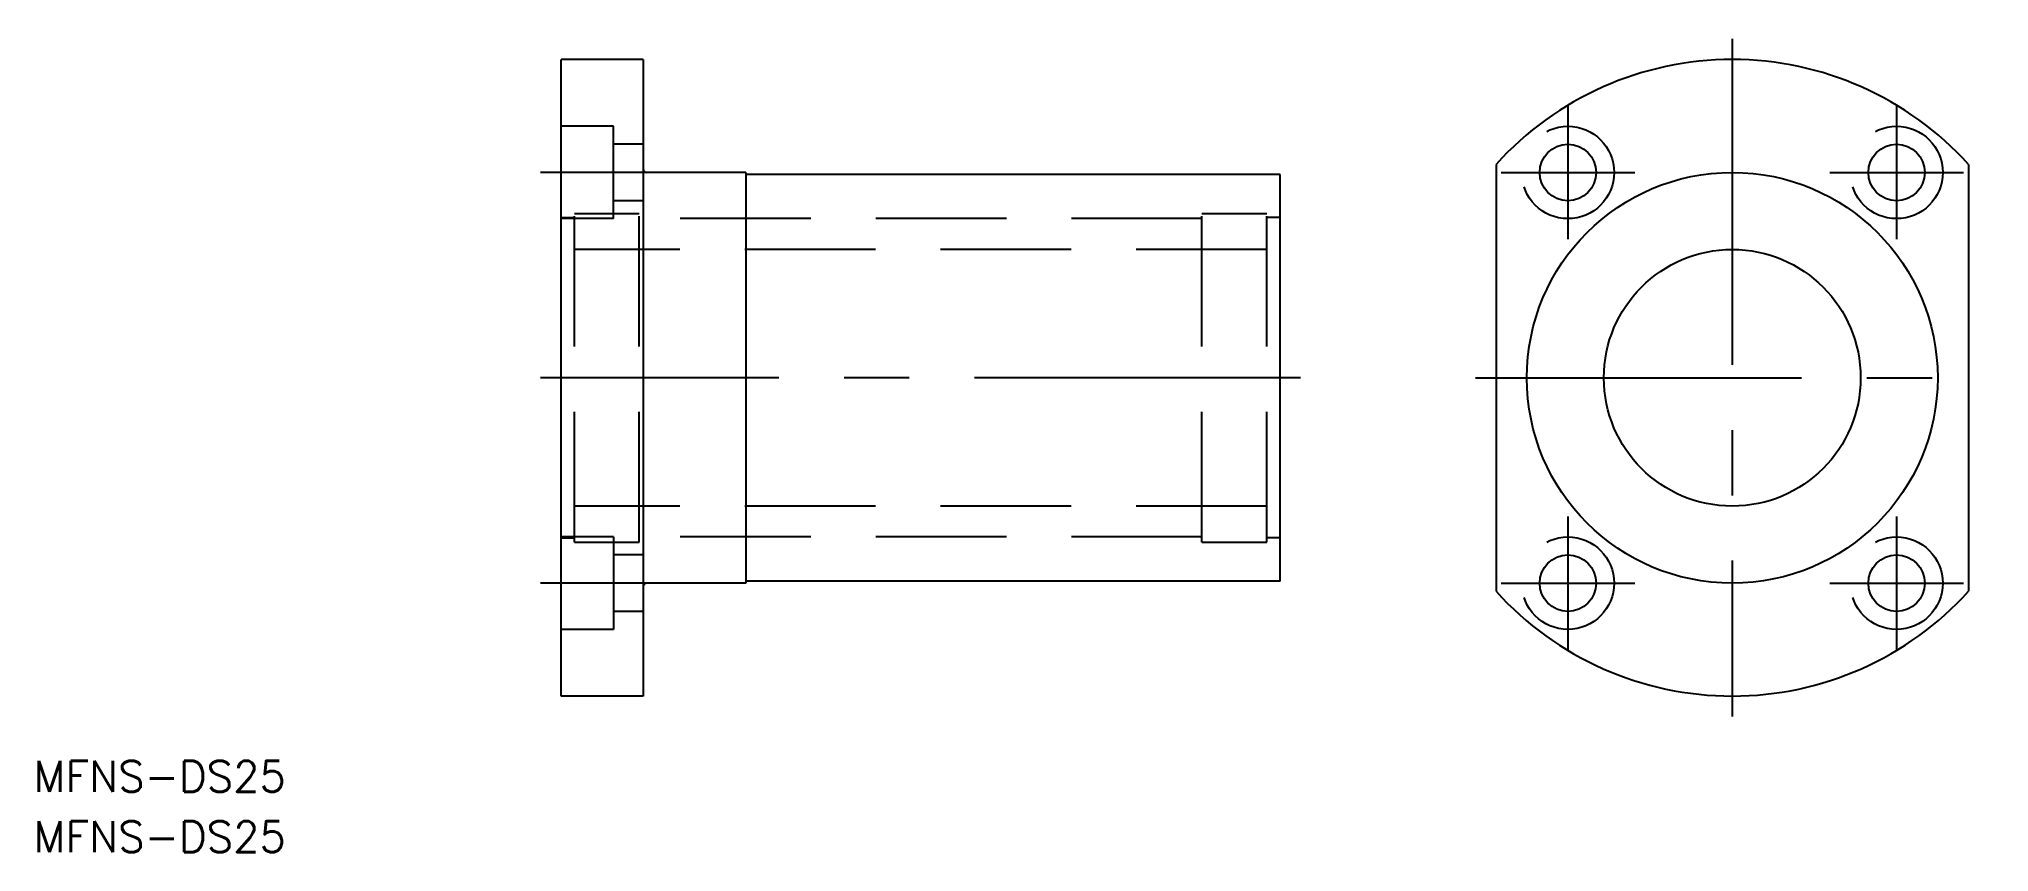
# Model space of a CAD drawing. Extents: x -51 to 139, y -46 to 33.
import ezdxf

# ---------------------------------------------------------------- set-up
doc = ezdxf.new("R2010")
doc.units = 0
doc.linetypes.add('CENTER', pattern=[50.8, 31.75, -6.35, 6.35, -6.35])
doc.linetypes.add('DASHED', pattern=[19.05, 12.7, -6.35])
doc.layers.get('0').update_dxf_attribs({"linetype": 'CONTINUOUS'})
doc.layers.add('CENTER', color=1, linetype='CENTER')
doc.styles.get("Standard").update_dxf_attribs({"font": 'txt.shx', "height": 3, "bigfont": 'bigfont.shx'})

msp = doc.modelspace()

# ---------------------------------------------------------------- linework, layer by layer
at = {"color": 7, "linetype": 'CONTINUOUS'}
for p, q in [((0, -31), (0, 31)), ((8, 31), (0, 31)), ((8, 31), (8, -31)), ((18, 20), (8.3, 20)), ((18, 20), (18, -20)), ((70, 19.8), (18, 19.8)), ((70, -19.8), (70, 19.8)), ((91.03, 20.78), (91.03, -20.78)), ((137.03, 20.78), (137.03, -20.78)), ((18, -20), (8.3, -20)), ((70, -19.8), (18, -19.8)), ((8, -31), (0, -31))]:
    msp.add_line(p, q, dxfattribs=at)
at = {"color": 3, "linetype": 'DASHED'}
for p, q in [((5.1, 24.5), (0, 24.5)), ((5.1, 15.5), (5.1, 24.5)), ((8, 22.75), (5.1, 22.75)), ((8, 17.25), (5.1, 17.25)), ((0, 15.6), (1.3, 15.6)), ((5.1, 15.5), (0, 15.5)), ((1.3, -16), (1.3, 16)), ((1.3, 16), (7.6, 16)), ((7.6, -16), (7.6, 16)), ((62.4, 15.5), (7.6, 15.5)), ((62.4, -16), (62.4, 16)), ((62.4, 16), (68.7, 16)), ((68.7, -16), (68.7, 16)), ((70, 15.6), (68.7, 15.6)), ((68.7, 12.5), (1.3, 12.5)), ((68.7, -12.5), (1.3, -12.5)), ((5.1, -15.5), (0, -15.5)), ((0, -15.6), (1.3, -15.6)), ((1.3, -16), (7.6, -16)), ((5.1, -15.5), (5.1, -24.5)), ((62.4, -15.5), (7.6, -15.5)), ((62.4, -16), (68.7, -16)), ((70, -15.6), (68.7, -15.6)), ((8, -17.25), (5.1, -17.25)), ((8, -22.75), (5.1, -22.75)), ((5.1, -24.5), (0, -24.5))]:
    msp.add_line(p, q, dxfattribs=at)
for centre in [(98.03, 20), (130.03, 20), (98.03, -20), (130.03, -20)]:
    msp.add_circle(centre, 4.5, dxfattribs=at)
at = {"color": 7, "linetype": 'CONTINUOUS'}
for centre, radius in [((98.03, 20), 2.75), ((130.03, 20), 2.75), ((114.03, 0), 20), ((114.03, 0), 12.5), ((98.03, -20), 2.75), ((130.03, -20), 2.75)]:
    msp.add_circle(centre, radius, dxfattribs=at)
for centre, radius, start, end in [((114.03, 0), 31, 42.1034, 137.8966), ((8.3, 20.3), 0.3, 180, 270), ((8.3, -20.3), 0.3, 90, 180), ((114.03, 0), 31, 222.1034, 317.8966)]:
    msp.add_arc(centre, radius, start, end, dxfattribs=at)
at = {"layer": 'CENTER', "color": 1, "linetype": 'CENTER'}
for p, q in [((114.03, 33), (114.03, -33)), ((98.03, 26.5), (98.03, 13.5)), ((130.03, 26.5), (130.03, 13.5)), ((10, 20), (-2, 20)), ((91.53, 20), (104.53, 20)), ((123.53, 20), (136.53, 20)), ((72, 0), (-2, 0)), ((89.03, 0), (139.03, 0)), ((98.03, -13.5), (98.03, -26.5)), ((130.03, -13.5), (130.03, -26.5)), ((10, -20), (-2, -20)), ((91.53, -20), (104.53, -20)), ((123.53, -20), (136.53, -20))]:
    msp.add_line(p, q, dxfattribs=at)

# ---------------------------------------------------------------- texts
at = {"color": 7, "linetype": 'CONTINUOUS'}
for p in [(-51.35, -40.31), (-51.35, -46.19)]:
    msp.add_text('MFNS-DS25', height=3, dxfattribs=at).set_placement(p)

doc.saveas('drawing.dxf')
